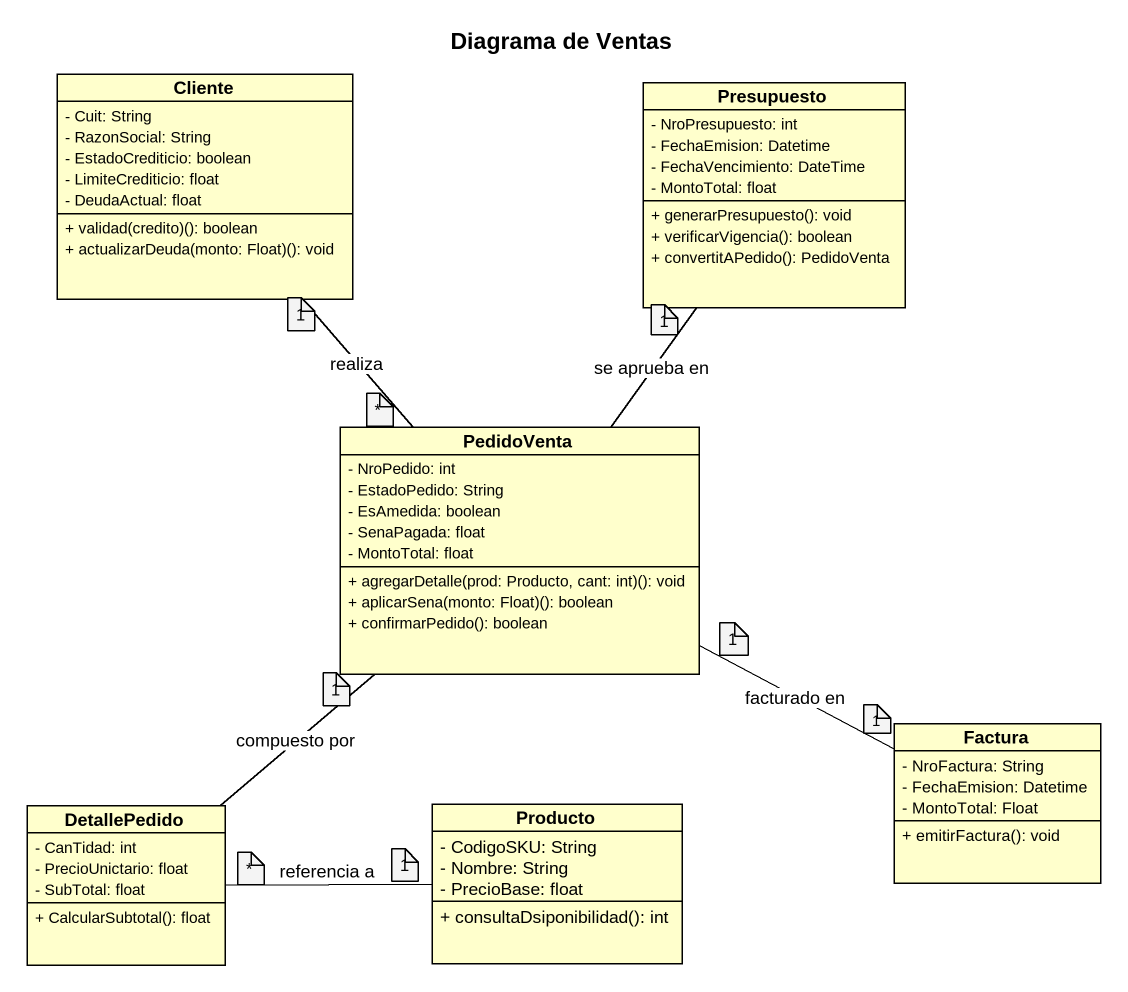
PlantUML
@startuml
title Diagrama de Ventas
hide circle
hide empty members
skinparam classAttributeIconSize 0
class Cliente {
  - Cuit: String
  - RazonSocial: String
  - EstadoCrediticio: boolean
  - LimiteCrediticio: float
  - DeudaActual: float
  + validad(credito)(): boolean
  + actualizarDeuda(monto: Float)(): void
}
class Presupuesto {
  - NroPresupuesto: int
  - FechaEmision: Datetime
  - FechaVencimiento: DateTime
  - MontoTotal: float
  + generarPresupuesto(): void
  + verificarVigencia(): boolean
  + convertitAPedido(): PedidoVenta
}
class PedidoVenta {
  - NroPedido: int
  - EstadoPedido: String
  - EsAmedida: boolean
  - SenaPagada: float
  - MontoTotal: float
  + agregarDetalle(prod: Producto, cant: int)(): void
  + aplicarSena(monto: Float)(): boolean
  + confirmarPedido(): boolean
}
class Factura {
  - NroFactura: String
  - FechaEmision: Datetime
  - MontoTotal: Float
  + emitirFactura(): void
}
class DetallePedido {
  - CanTidad: int
  - PrecioUnictario: float
  - SubTotal: float
  + CalcularSubtotal(): float
}
class Producto {
  - CodigoSKU: String
  - Nombre: String
  - PrecioBase: float
  + consultaDsiponibilidad(): int
}
Cliente -- PedidoVenta : realiza
Presupuesto -- PedidoVenta : se aprueba en
PedidoVenta -right- Factura : facturado en
PedidoVenta -- DetallePedido : compuesto por
DetallePedido -right- Producto : referencia a
note as N1
  1
end note
note as N2
  1
end note
note as N3
  *
end note
note as N4
  1
end note
note as N5
  1
end note
note as N6
  1
end note
note as N7
  *
end note
note as N8
  1
end note
@enduml
